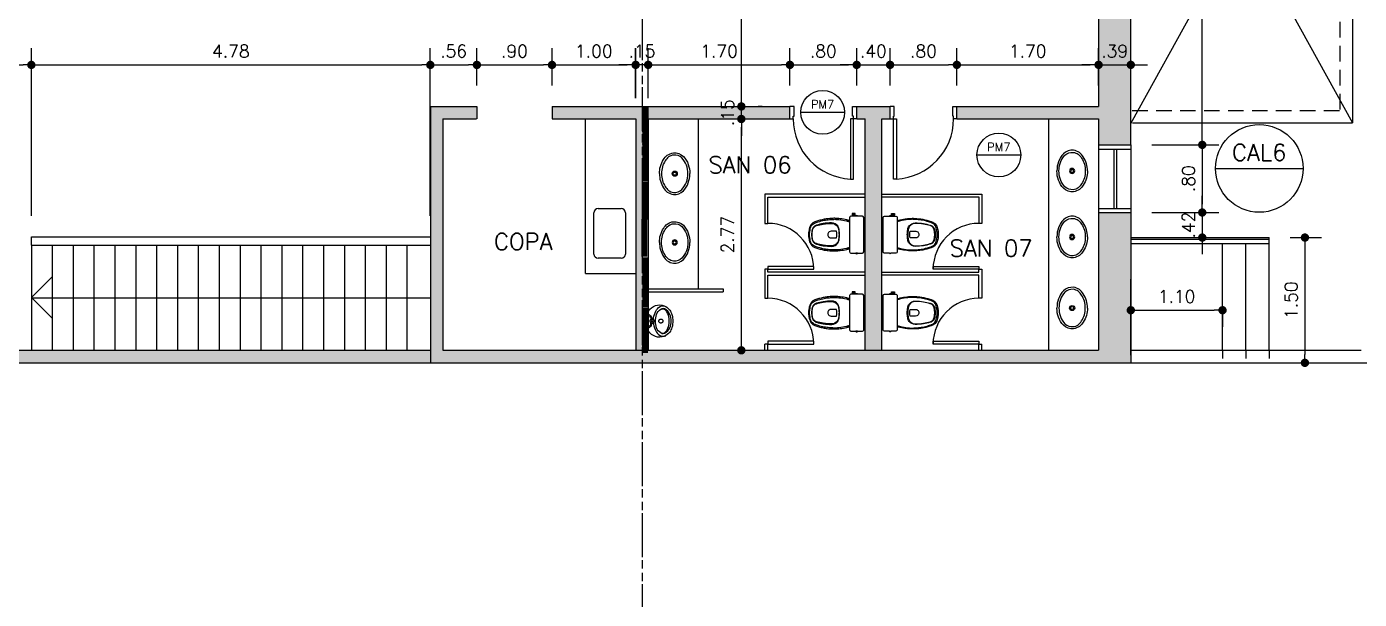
# Model space of a CAD drawing. Extents: x -14 to 107, y -33 to 53.
# Drawn here: x 6.92 to 22.89, y -2.83 to 4.03 of the extents above; entities that cross this region are included whole.
import ezdxf
from ezdxf.enums import TextEntityAlignment as Align

# ---------------------------------------------------------------- set-up
doc = ezdxf.new("R2010")
doc.units = 0
doc.header["$LTSCALE"] = 1.5
doc.header["$MEASUREMENT"] = 0
for name, pattern in [('DASHDOT', [1, 0.5, -0.25, 0, -0.25]), ('HIDDEN', [0.375, 0.25, -0.125]), ('HIDDEN2', [0.1875, 0.125, -0.0625])]:
    doc.linetypes.add(name, pattern=pattern)
doc.layers.get('0').update_dxf_attribs({"linetype": 'CONTINUOUS'})
for name, color, linetype in [('A-PAREDE', 3, 'CONTINUOUS'), ('A-PECAS', 7, 'CONTINUOUS'), ('COTAS', 7, 'CONTINUOUS'), ('EIXOS', 32, 'DASHDOT'), ('ESC1-50', 1, 'CONTINUOUS'), ('N-LNHVISTA', 7, 'CONTINUOUS'), ('N-NOTACOES', 6, 'CONTINUOUS'), ('N-PROJEÇÃO', 1, 'HIDDEN'), ('N-TEXTO', 7, 'CONTINUOUS'), ('SOLID', 251, 'CONTINUOUS'), ('T-FOLHA', 7, 'CONTINUOUS')]:
    doc.layers.add(name, color=color, linetype=linetype)
doc.styles.add('COTA', font='romans.shx')
doc.styles.add('REGUA-080', font='simplex', dxfattribs={"height": 0.15})
doc.styles.add('ROMANS', font='romans')
doc.dimstyles.new('DG060-1', dxfattribs={"dimscale": 0.1, "dimtxt": 1.5, "dimasz": 1, "dimexe": 2, "dimexo": 2.5, "dimgap": 0.9, "dimtad": 1, "dimzin": 4, "dimdsep": 46, "dimtxsty": 'COTA', "dimblk": 'DOT', "dimblk1": 'DOT', "dimblk2": 'DOT', "dimsah": 1, "dimcen": 0.09, "dimclrd": 1, "dimclre": 1, "dimclrt": 2, "dimadec": 0, "dimazin": 0, "dimtfac": 1, "dimtdec": 4, "dimtix": 1, "dimtmove": 2, "dimatfit": 3, "dimldrblk": 'DOT', "dimfxl": 1, "dimtvp": 2, "dimtolj": 1, "dimtzin": 0, "dimarcsym": 0})

# ---------------------------------------------------------------- blocks, each defined once
blk = doc.blocks.new('DOT')
at = {"color": 0, "linetype": 'ByBlock'}
blk.add_line((-0.5, 0), (-1, 0), dxfattribs=at)
at = {"color": 0, "linetype": 'ByBlock', "const_width": 0.5}
blk.add_lwpolyline([(-0.25, 0, 1), (0.25, 0, 1)], format="xyb", close=True, dxfattribs=at)
blk = doc.blocks.new('*D94')
at = {"color": 1, "linetype": 'ByBlock'}
for p, q in [((20.428, 9.893), (21.209, 9.893)), ((21.009, 2.71), (21.009, 9.793)), ((20.571, 2.61), (21.209, 2.61))]:
    blk.add_line(p, q, dxfattribs=at)
at = {"color": 1, "linetype": 'ByBlock', "xscale": 0.1, "yscale": 0.1, "zscale": 0.1}
for p, rotation in [((21.009, 9.893), 90), ((21.009, 2.61), 270)]:
    blk.add_blockref('DOT', p, dxfattribs=dict(at, rotation=rotation))
at = {"color": 2, "linetype": 'ByBlock', "insert": (20.844, 6.252), "char_height": 0.15, "attachment_point": 5, "rotation": 90, "style": 'COTA'}
blk.add_mtext('\\A1;7.28', dxfattribs=at)
blk = doc.blocks.new('N-1411')
at = {"layer": 'N-NOTACOES', "color": 1}
blk.add_line((-0.00525, 0), (0.00525, 0), dxfattribs=at)
blk.add_circle((0, 0), 0.00525, dxfattribs=at)
at = {"layer": 'N-NOTACOES', "color": 2, "style": 'ROMANS'}
for tag, p in [('ESQUADRIA', (0, 0.00192)), ('NUMERO', (0.00026, -0.00256))]:
    blk.add_attdef(tag, text='', height=0.002, dxfattribs=at).set_placement(p, align=Align.MIDDLE)
blk = doc.blocks.new('CP-818-S')
at = {"layer": 'A-PECAS'}
for points in [[(0, -0.185), (0.205, -0.185, 0.059373), (0.21, -0.184, 0.333509), (0.222, -0.169), (0.222, -0.15), (0.222, -0.119), (0.222, -0.109), (0.225, -0.109, 0.252251), (0.225, -0.109, 0.160103), (0.228, -0.1, 0.160103), (0.225, -0.091, 0.252251), (0.225, -0.091), (0.222, -0.091), (0.222, -0.032, 0.327853), (0.207, -0.015, 0.087637), (0.204, -0.015), (0, -0.015), (-0.204, -0.015, 0.087637), (-0.207, -0.015, 0.327853), (-0.222, -0.032), (-0.222, -0.091), (-0.225, -0.091, 0.252251), (-0.225, -0.091, 0.160103), (-0.228, -0.1, 0.160103), (-0.225, -0.109, 0.252251), (-0.225, -0.109), (-0.222, -0.109), (-0.222, -0.119), (-0.236, -0.119), (-0.236, -0.117), (-0.252, -0.117), (-0.252, -0.135), (-0.252, -0.153), (-0.236, -0.153), (-0.236, -0.15), (-0.222, -0.15), (-0.222, -0.169, 0.333509), (-0.21, -0.184, 0.059373), (-0.205, -0.185)], [(0, -0.312, -0.041434), (0.06, -0.317, -0.129651), (0.1, -0.333, -0.234583), (0.134, -0.4, -0.044678), (0.126, -0.5, -0.031614), (0.108, -0.58, -0.152477), (0.091, -0.61, -0.148725), (0.057, -0.628, -0.031624), (0.044, -0.63, -0.035113), (0, -0.635, -0.035113), (-0.044, -0.63, -0.031624), (-0.057, -0.628, -0.148725), (-0.091, -0.61, -0.152477), (-0.108, -0.58, -0.031614), (-0.126, -0.5, -0.044678), (-0.135, -0.4, -0.234583), (-0.1, -0.333, -0.129651), (-0.06, -0.317, -0.041434)], [(-0.04, -0.406, 0.164444), (-0.032, -0.43, 0.245936), (0, -0.445, 0.245936), (0.032, -0.43, 0.164444), (0.04, -0.406), (0.04, -0.341, 0.108885), (-0.04, -0.341)]]:
    blk.add_lwpolyline(points, format="xyb", close=True, dxfattribs=at)
blk.add_lwpolyline([(-0.167, -0.185, -0.003882), (-0.177, -0.22, 0.024258), (-0.19, -0.3, 0.02486), (-0.195, -0.35, 0.033324), (-0.194, -0.4, 0.02486), (-0.191, -0.44, 0.012268), (-0.184, -0.49, 0.015806), (-0.172, -0.54, 0.026699), (-0.157, -0.59, 0.021919), (-0.15, -0.61, 0.174675), (-0.1, -0.658, 0.045452), (-0.07, -0.668, 0.022856), (-0.057, -0.671, 0.041289), (-0.03, -0.675, 0.052091), (-0.023, -0.676, 0.04333), (0, -0.676, 0.04333), (0.023, -0.676, 0.052091), (0.03, -0.675, 0.041289), (0.057, -0.671, 0.022856), (0.07, -0.668, 0.045452), (0.1, -0.658, 0.174675), (0.149, -0.61, 0.021919), (0.157, -0.59, 0.026699), (0.172, -0.54, 0.015806), (0.184, -0.49, 0.012268), (0.191, -0.44, 0.02486), (0.194, -0.4, 0.033324), (0.194, -0.35, 0.02486), (0.19, -0.3, 0.024258), (0.177, -0.22, -0.003882), (0.167, -0.185)], format="xyb", dxfattribs=at)
at = {"layer": 'ESC1-50'}
for points in [[(-0.236, -0.119), (-0.236, -0.135), (-0.236, -0.15)], [(-0.225, -0.108), (-0.225, -0.1), (-0.225, -0.092)], [(-0.222, -0.091), (-0.222, -0.109)], [(-0.222, -0.119), (-0.222, -0.15)], [(0.222, -0.091), (0.222, -0.109)], [(0.225, -0.108), (0.225, -0.1), (0.225, -0.092)]]:
    blk.add_lwpolyline(points, dxfattribs=at)
blk.add_lwpolyline([(0.155, -0.188, 0.003849), (0.165, -0.223, -0.027799), (0.18, -0.313, -0.018883), (0.183, -0.351, -0.033646), (0.182, -0.399, -0.016781), (0.18, -0.426, -0.015438), (0.172, -0.488, -0.023716), (0.154, -0.561, -0.013571), (0.146, -0.586, -0.02186), (0.139, -0.605, -0.173345), (0.095, -0.648, -0.045814), (0.067, -0.656, -0.024058), (0.055, -0.659, -0.042614), (0.029, -0.663, -0.066108), (0.023, -0.664, -0.047154), (0, -0.664, -0.047154), (-0.023, -0.664, -0.066108), (-0.029, -0.663, -0.042614), (-0.055, -0.659, -0.024058), (-0.067, -0.656, -0.045814), (-0.095, -0.648, -0.173345), (-0.139, -0.605, -0.02186), (-0.146, -0.586, -0.013571), (-0.154, -0.561, -0.023716), (-0.172, -0.488, -0.015438), (-0.18, -0.426, -0.016781), (-0.182, -0.399, -0.033646), (-0.183, -0.351, -0.018883), (-0.18, -0.313, -0.027799), (-0.165, -0.223, 0.003849), (-0.155, -0.188)], format="xyb", dxfattribs=at)
blk.add_lwpolyline([(0, -0.306, 0.041331), (-0.061, -0.311, 0.129345), (-0.104, -0.328, 0.234638), (-0.14, -0.4, 0.044666), (-0.132, -0.501, 0.031515), (-0.114, -0.581, 0.151063), (-0.095, -0.614, 0.148094), (-0.059, -0.634, 0.031073), (-0.045, -0.636, 0.035055), (0, -0.641, 0.035055), (0.045, -0.636, 0.031073), (0.059, -0.634, 0.148094), (0.095, -0.614, 0.151063), (0.114, -0.581, 0.031515), (0.132, -0.501, 0.044666), (0.14, -0.4, 0.234638), (0.104, -0.328, 0.129345), (0.061, -0.311, 0.041331)], format="xyb", close=True, dxfattribs=at)
blk = doc.blocks.new('TERREOB$0$L-37-S')
at = {"layer": 'A-PECAS'}
for points in [[(0, -0.1, 0.145827), (-0.168, -0.149, 0.090827), (-0.22, -0.194, 0.12568), (-0.248, -0.267, 0.221372), (-0.206, -0.388, 0.186059), (0, -0.465, 0.186059)], [(0, -0.1, -0.145827), (0.168, -0.149, -0.090827), (0.22, -0.194, -0.12568), (0.248, -0.267, -0.221372), (0.206, -0.388, -0.186059), (0, -0.465, -0.186059)]]:
    blk.add_lwpolyline(points, format="xyb", dxfattribs=at)
blk.add_circle((0, -0.283), 0.0305, dxfattribs=at)
at = {"layer": 'ESC1-50'}
blk.add_lwpolyline([(0, -0.125, 0.14623), (-0.155, -0.17, 0.09047), (-0.2, -0.209, 0.123903), (-0.224, -0.27, 0.21906), (-0.189, -0.37, 0.185248), (0, -0.441, 0.185248), (0.188, -0.37, 0.21906), (0.223, -0.27, 0.123903), (0.2, -0.209, 0.09047), (0.155, -0.17, 0.14623)], format="xyb", close=True, dxfattribs=at)
blk.add_circle((0, -0.283), 0.018, dxfattribs=at)
blk = doc.blocks.new('M-711-S')
at = {"layer": 'A-PECAS'}
for points in [[(0, -0.294), (-0.002, -0.294, -0.008051), (-0.034, -0.293, -0.08407), (-0.078, -0.285, -0.022672), (-0.106, -0.272, -0.027927), (-0.132, -0.258, -0.144523), (-0.183, -0.193, -0.34805), (-0.12, -0.003, -0.162816), (-0.112, 0), (0, 0), (0.112, 0, -0.162816), (0.12, -0.003, -0.34805), (0.183, -0.193, -0.144523), (0.132, -0.258, -0.027927), (0.106, -0.272, -0.022672), (0.078, -0.285, -0.08407), (0.034, -0.293, -0.008051), (0.002, -0.294)], [(0, -0.247), (-0.008, -0.247, -0.102017), (-0.09, -0.231, -0.100634), (-0.137, -0.2, -0.31043), (-0.144, -0.159, -0.029837), (-0.142, -0.153, -0.193887), (-0.08, -0.101, -0.096635), (0, -0.086, -0.096635), (0.08, -0.101, -0.193887), (0.142, -0.153, -0.029837), (0.144, -0.159, -0.31043), (0.137, -0.2, -0.100634), (0.09, -0.231, -0.102017), (0.008, -0.247)]]:
    blk.add_lwpolyline(points, format="xyb", close=True, dxfattribs=at)
blk.add_circle((0, -0.046), 0.024, dxfattribs=at)
at = {"layer": 'A-PECAS', "linetype": 'DASHDOT'}
blk.add_circle((0, -0.152), 0.024, dxfattribs=at)
at = {"layer": 'ESC1-50'}
for points in [[(-0.053, 0, 0.473116), (-0.056, -0.005), (-0.051, -0.025, 0.362542), (-0.043, -0.032), (-0.029, -0.033, -0.564769), (-0.023, -0.039)], [(0.053, 0, -0.473116), (0.056, -0.005), (0.051, -0.025, -0.362542), (0.043, -0.032), (0.029, -0.033, 0.564769), (0.023, -0.039)], [(-0.016, -0.064, 0.100603), (-0.1, -0.082, 0.114611), (-0.161, -0.123, 0.309836), (-0.175, -0.21, 0.309836)], [(-0.081, -0.002), (-0.057, -0.034, 0.1805), (-0.045, -0.041), (-0.032, -0.043, -0.35029), (-0.026, -0.049, 0.252034), (-0.019, -0.063)], [(0.016, -0.064, -0.100603), (0.1, -0.082, -0.114611), (0.161, -0.123, -0.309836), (0.175, -0.21, -0.309836)], [(0.081, -0.002), (0.057, -0.034, -0.1805), (0.045, -0.041), (0.032, -0.043, 0.35029), (0.026, -0.049, -0.252034), (0.019, -0.063)], [(-0.146, -0.161), (-0.147, -0.165, 0.189039), (-0.145, -0.197, 0.189014), (-0.08, -0.26, 0.116802), (0, -0.275, 0.116802), (0.08, -0.26, 0.189014), (0.145, -0.197, 0.189039), (0.147, -0.165), (0.146, -0.161)]]:
    blk.add_lwpolyline(points, format="xyb", dxfattribs=at)
blk.add_circle((0, -0.046), 0.0075, dxfattribs=at)
blk = doc.blocks.new('*D235')
at = {"color": 1, "linetype": 'ByBlock'}
for p, q in [((14.371, 3.17), (14.371, 3.768)), ((16.069, 3.32), (16.069, 3.768)), ((14.471, 3.568), (15.969, 3.568))]:
    blk.add_line(p, q, dxfattribs=at)
at = {"color": 1, "linetype": 'ByBlock', "xscale": 0.1, "yscale": 0.1, "zscale": 0.1, "rotation": 180}
blk.add_blockref('DOT', (14.371, 3.568), dxfattribs=at)
at = {"color": 1, "linetype": 'ByBlock', "xscale": 0.1, "yscale": 0.1, "zscale": 0.1}
blk.add_blockref('DOT', (16.069, 3.568), dxfattribs=at)
at = {"color": 2, "linetype": 'ByBlock', "insert": (15.22, 3.733), "char_height": 0.15, "attachment_point": 5, "style": 'COTA'}
blk.add_mtext('\\A1;1.70', dxfattribs=at)
blk = doc.blocks.new('*D236')
at = {"color": 1, "linetype": 'ByBlock'}
for p, q in [((16.069, 3.32), (16.069, 3.768)), ((16.869, 3.32), (16.869, 3.768)), ((16.169, 3.568), (16.769, 3.568))]:
    blk.add_line(p, q, dxfattribs=at)
at = {"color": 1, "linetype": 'ByBlock', "xscale": 0.1, "yscale": 0.1, "zscale": 0.1, "rotation": 180}
blk.add_blockref('DOT', (16.069, 3.568), dxfattribs=at)
at = {"color": 1, "linetype": 'ByBlock', "xscale": 0.1, "yscale": 0.1, "zscale": 0.1}
blk.add_blockref('DOT', (16.869, 3.568), dxfattribs=at)
at = {"color": 2, "linetype": 'ByBlock', "insert": (16.469, 3.733), "char_height": 0.15, "attachment_point": 5, "style": 'COTA'}
blk.add_mtext('\\A1;.80', dxfattribs=at)
blk = doc.blocks.new('*D237')
at = {"color": 1, "linetype": 'ByBlock'}
for p, q in [((16.869, 3.32), (16.869, 3.768)), ((17.269, 3.32), (17.269, 3.768)), ((16.769, 3.568), (16.669, 3.568)), ((16.869, 3.568), (17.269, 3.568)), ((17.369, 3.568), (17.469, 3.568))]:
    blk.add_line(p, q, dxfattribs=at)
at = {"color": 1, "linetype": 'ByBlock', "xscale": 0.1, "yscale": 0.1, "zscale": 0.1}
blk.add_blockref('DOT', (16.869, 3.568), dxfattribs=at)
at = {"color": 1, "linetype": 'ByBlock', "xscale": 0.1, "yscale": 0.1, "zscale": 0.1, "rotation": 180}
blk.add_blockref('DOT', (17.269, 3.568), dxfattribs=at)
at = {"color": 2, "linetype": 'ByBlock', "insert": (17.069, 3.733), "char_height": 0.15, "attachment_point": 5, "style": 'COTA'}
blk.add_mtext('\\A1;.40', dxfattribs=at)
blk = doc.blocks.new('*D238')
at = {"color": 1, "linetype": 'ByBlock'}
for p, q in [((17.269, 3.32), (17.269, 3.768)), ((18.069, 3.32), (18.069, 3.768)), ((17.369, 3.568), (17.969, 3.568))]:
    blk.add_line(p, q, dxfattribs=at)
at = {"color": 1, "linetype": 'ByBlock', "xscale": 0.1, "yscale": 0.1, "zscale": 0.1, "rotation": 180}
blk.add_blockref('DOT', (17.269, 3.568), dxfattribs=at)
at = {"color": 1, "linetype": 'ByBlock', "xscale": 0.1, "yscale": 0.1, "zscale": 0.1}
blk.add_blockref('DOT', (18.069, 3.568), dxfattribs=at)
at = {"color": 2, "linetype": 'ByBlock', "insert": (17.669, 3.733), "char_height": 0.15, "attachment_point": 5, "style": 'COTA'}
blk.add_mtext('\\A1;.80', dxfattribs=at)
blk = doc.blocks.new('*D239')
at = {"color": 1, "linetype": 'ByBlock'}
for p, q in [((18.069, 3.32), (18.069, 3.768)), ((19.767, 3.32), (19.767, 3.768)), ((18.169, 3.568), (19.667, 3.568))]:
    blk.add_line(p, q, dxfattribs=at)
at = {"color": 1, "linetype": 'ByBlock', "xscale": 0.1, "yscale": 0.1, "zscale": 0.1, "rotation": 180}
blk.add_blockref('DOT', (18.069, 3.568), dxfattribs=at)
at = {"color": 1, "linetype": 'ByBlock', "xscale": 0.1, "yscale": 0.1, "zscale": 0.1}
blk.add_blockref('DOT', (19.767, 3.568), dxfattribs=at)
at = {"color": 2, "linetype": 'ByBlock', "insert": (18.918, 3.733), "char_height": 0.15, "attachment_point": 5, "style": 'COTA'}
blk.add_mtext('\\A1;1.70', dxfattribs=at)
blk = doc.blocks.new('*D240')
at = {"color": 1, "linetype": 'ByBlock'}
for p, q in [((19.767, 3.32), (19.767, 3.768)), ((20.153, 3.241), (20.153, 3.768)), ((19.667, 3.568), (19.567, 3.568)), ((19.767, 3.568), (20.153, 3.568)), ((20.253, 3.568), (20.353, 3.568))]:
    blk.add_line(p, q, dxfattribs=at)
at = {"color": 1, "linetype": 'ByBlock', "xscale": 0.1, "yscale": 0.1, "zscale": 0.1}
blk.add_blockref('DOT', (19.767, 3.568), dxfattribs=at)
at = {"color": 1, "linetype": 'ByBlock', "xscale": 0.1, "yscale": 0.1, "zscale": 0.1, "rotation": 180}
blk.add_blockref('DOT', (20.153, 3.568), dxfattribs=at)
at = {"color": 2, "linetype": 'ByBlock', "insert": (19.96, 3.733), "char_height": 0.15, "attachment_point": 5, "style": 'COTA'}
blk.add_mtext('\\A1;.39', dxfattribs=at)
blk = doc.blocks.new('*D241')
at = {"color": 1, "linetype": 'ByBlock'}
for p, q in [((14.621, 2.92), (15.687, 2.92)), ((15.487, 0.25), (15.487, 2.82)), ((14.621, 0.15), (15.687, 0.15))]:
    blk.add_line(p, q, dxfattribs=at)
at = {"color": 1, "linetype": 'ByBlock', "xscale": 0.1, "yscale": 0.1, "zscale": 0.1}
for p, rotation in [((15.487, 2.92), 90), ((15.487, 0.15), 270)]:
    blk.add_blockref('DOT', p, dxfattribs=dict(at, rotation=rotation))
at = {"color": 2, "linetype": 'ByBlock', "insert": (15.322, 1.535), "char_height": 0.15, "attachment_point": 5, "rotation": 90, "style": 'COTA'}
blk.add_mtext('\\A1;2.77', dxfattribs=at)
blk = doc.blocks.new('*D242')
at = {"color": 1, "linetype": 'ByBlock'}
for p, q in [((15.487, 3.17), (15.487, 3.27)), ((15.487, 2.92), (15.487, 3.07)), ((15.737, 3.07), (15.687, 3.07)), ((14.621, 2.92), (15.687, 2.92)), ((15.487, 2.82), (15.487, 2.72))]:
    blk.add_line(p, q, dxfattribs=at)
at = {"color": 1, "linetype": 'ByBlock', "xscale": 0.1, "yscale": 0.1, "zscale": 0.1}
for p, rotation in [((15.487, 3.07), 270), ((15.487, 2.92), 90)]:
    blk.add_blockref('DOT', p, dxfattribs=dict(at, rotation=rotation))
at = {"color": 2, "linetype": 'ByBlock', "insert": (15.322, 2.995), "char_height": 0.15, "attachment_point": 5, "rotation": 90, "style": 'COTA'}
blk.add_mtext('\\A1;.15', dxfattribs=at)
blk = doc.blocks.new('*D243')
at = {"color": 1, "linetype": 'ByBlock'}
for p, q in [((15.684, 9.568), (15.287, 9.568)), ((15.487, 3.17), (15.487, 9.468)), ((15.737, 3.07), (15.687, 3.07))]:
    blk.add_line(p, q, dxfattribs=at)
at = {"color": 1, "linetype": 'ByBlock', "xscale": 0.1, "yscale": 0.1, "zscale": 0.1}
for p, rotation in [((15.487, 9.568), 90), ((15.487, 3.07), 270)]:
    blk.add_blockref('DOT', p, dxfattribs=dict(at, rotation=rotation))
at = {"color": 2, "linetype": 'ByBlock', "insert": (15.322, 6.319), "char_height": 0.15, "attachment_point": 5, "rotation": 90, "style": 'COTA'}
blk.add_mtext('\\A1;6.50', dxfattribs=at)
blk = doc.blocks.new('*D245')
at = {"color": 1, "linetype": 'ByBlock'}
for p, q in [((14.221, 3.17), (14.221, 3.768)), ((14.371, 3.17), (14.371, 3.768)), ((14.121, 3.568), (14.021, 3.568)), ((14.371, 3.568), (14.221, 3.568)), ((14.471, 3.568), (14.571, 3.568))]:
    blk.add_line(p, q, dxfattribs=at)
at = {"color": 1, "linetype": 'ByBlock', "xscale": 0.1, "yscale": 0.1, "zscale": 0.1}
blk.add_blockref('DOT', (14.221, 3.568), dxfattribs=at)
at = {"color": 1, "linetype": 'ByBlock', "xscale": 0.1, "yscale": 0.1, "zscale": 0.1, "rotation": 180}
blk.add_blockref('DOT', (14.371, 3.568), dxfattribs=at)
at = {"color": 2, "linetype": 'ByBlock', "insert": (14.296, 3.733), "char_height": 0.15, "attachment_point": 5, "style": 'COTA'}
blk.add_mtext('\\A1;.15', dxfattribs=at)
blk = doc.blocks.new('*D253')
at = {"color": 1, "linetype": 'ByBlock'}
for p, q in [((8.508, -42.701), (8.508, -42.254)), ((9.51, -42.851), (9.51, -42.254)), ((8.608, -42.454), (9.41, -42.454))]:
    blk.add_line(p, q, dxfattribs=at)
at = {"color": 1, "linetype": 'ByBlock', "xscale": 0.1, "yscale": 0.1, "zscale": 0.1, "rotation": 180}
blk.add_blockref('DOT', (8.508, -42.454), dxfattribs=at)
at = {"color": 1, "linetype": 'ByBlock', "xscale": 0.1, "yscale": 0.1, "zscale": 0.1}
blk.add_blockref('DOT', (9.51, -42.454), dxfattribs=at)
at = {"color": 2, "linetype": 'ByBlock', "insert": (9.009, -42.289), "char_height": 0.15, "attachment_point": 5, "style": 'COTA'}
blk.add_mtext('\\A1;1.00', dxfattribs=at)
blk = doc.blocks.new('*D254')
at = {"color": 1, "linetype": 'ByBlock'}
for p, q in [((7.608, -42.701), (7.608, -42.254)), ((8.508, -42.701), (8.508, -42.254)), ((7.708, -42.454), (8.408, -42.454))]:
    blk.add_line(p, q, dxfattribs=at)
at = {"color": 1, "linetype": 'ByBlock', "xscale": 0.1, "yscale": 0.1, "zscale": 0.1, "rotation": 180}
blk.add_blockref('DOT', (7.608, -42.454), dxfattribs=at)
at = {"color": 1, "linetype": 'ByBlock', "xscale": 0.1, "yscale": 0.1, "zscale": 0.1}
blk.add_blockref('DOT', (8.508, -42.454), dxfattribs=at)
at = {"color": 2, "linetype": 'ByBlock', "insert": (8.058, -42.289), "char_height": 0.15, "attachment_point": 5, "style": 'COTA'}
blk.add_mtext('\\A1;.90', dxfattribs=at)
blk = doc.blocks.new('*D255')
at = {"color": 1, "linetype": 'ByBlock'}
for p, q in [((7.05, -42.701), (7.05, -42.254)), ((7.608, -42.701), (7.608, -42.254)), ((7.15, -42.454), (7.508, -42.454))]:
    blk.add_line(p, q, dxfattribs=at)
at = {"color": 1, "linetype": 'ByBlock', "xscale": 0.1, "yscale": 0.1, "zscale": 0.1, "rotation": 180}
blk.add_blockref('DOT', (7.05, -42.454), dxfattribs=at)
at = {"color": 1, "linetype": 'ByBlock', "xscale": 0.1, "yscale": 0.1, "zscale": 0.1}
blk.add_blockref('DOT', (7.608, -42.454), dxfattribs=at)
at = {"color": 2, "linetype": 'ByBlock', "insert": (7.329, -42.289), "char_height": 0.15, "attachment_point": 5, "style": 'COTA'}
blk.add_mtext('\\A1;.56', dxfattribs=at)
blk = doc.blocks.new('*D256')
at = {"color": 1, "linetype": 'ByBlock'}
for p, q in [((2.27, -44.261), (2.27, -42.254)), ((7.05, -44.261), (7.05, -42.254)), ((2.37, -42.454), (6.95, -42.454))]:
    blk.add_line(p, q, dxfattribs=at)
at = {"color": 1, "linetype": 'ByBlock', "xscale": 0.1, "yscale": 0.1, "zscale": 0.1, "rotation": 180}
blk.add_blockref('DOT', (2.27, -42.454), dxfattribs=at)
at = {"color": 1, "linetype": 'ByBlock', "xscale": 0.1, "yscale": 0.1, "zscale": 0.1}
blk.add_blockref('DOT', (7.05, -42.454), dxfattribs=at)
at = {"color": 2, "linetype": 'ByBlock', "insert": (4.66, -42.289), "char_height": 0.15, "attachment_point": 5, "style": 'COTA'}
blk.add_mtext('\\A1;4.78', dxfattribs=at)
blk = doc.blocks.new('*D257')
at = {"color": 1, "linetype": 'ByBlock'}
for p, q in [((-4.24, -42.204), (-4.24, -42.254)), ((2.27, -44.261), (2.27, -42.254)), ((-4.14, -42.454), (2.17, -42.454))]:
    blk.add_line(p, q, dxfattribs=at)
at = {"color": 1, "linetype": 'ByBlock', "xscale": 0.1, "yscale": 0.1, "zscale": 0.1, "rotation": 180}
blk.add_blockref('DOT', (-4.24, -42.454), dxfattribs=at)
at = {"color": 1, "linetype": 'ByBlock', "xscale": 0.1, "yscale": 0.1, "zscale": 0.1}
blk.add_blockref('DOT', (2.27, -42.454), dxfattribs=at)
at = {"color": 2, "linetype": 'ByBlock', "insert": (-0.985, -42.289), "char_height": 0.15, "attachment_point": 5, "style": 'COTA'}
blk.add_mtext('\\A1;6.51', dxfattribs=at)
blk = doc.blocks.new('*D315')
at = {"color": 1, "linetype": 'ByBlock'}
for p, q in [((20.153, 0.659), (20.153, 0.43)), ((21.252, 0.659), (21.252, 0.43)), ((20.253, 0.63), (21.152, 0.63))]:
    blk.add_line(p, q, dxfattribs=at)
at = {"color": 1, "linetype": 'ByBlock', "xscale": 0.1, "yscale": 0.1, "zscale": 0.1, "rotation": 180}
blk.add_blockref('DOT', (20.153, 0.63), dxfattribs=at)
at = {"color": 1, "linetype": 'ByBlock', "xscale": 0.1, "yscale": 0.1, "zscale": 0.1}
blk.add_blockref('DOT', (21.252, 0.63), dxfattribs=at)
at = {"color": 2, "linetype": 'ByBlock', "insert": (20.702, 0.795), "char_height": 0.15, "attachment_point": 5, "style": 'COTA'}
blk.add_mtext('\\A1;1.10', dxfattribs=at)
blk = doc.blocks.new('*D316')
at = {"color": 1, "linetype": 'ByBlock'}
for p, q in [((22.062, 1.5), (22.439, 1.5)), ((22.239, 1.4), (22.239, 0.1)), ((22.062, 0), (22.439, 0))]:
    blk.add_line(p, q, dxfattribs=at)
at = {"color": 1, "linetype": 'ByBlock', "xscale": 0.1, "yscale": 0.1, "zscale": 0.1}
for p, rotation in [((22.239, 1.5), 90), ((22.239, 0), 270)]:
    blk.add_blockref('DOT', p, dxfattribs=dict(at, rotation=rotation))
at = {"color": 2, "linetype": 'ByBlock', "insert": (22.074, 0.75), "char_height": 0.15, "attachment_point": 5, "rotation": 90, "style": 'COTA'}
blk.add_mtext('\\A1;1.50', dxfattribs=at)
blk = doc.blocks.new('*D317')
at = {"color": 1, "linetype": 'ByBlock'}
for p, q in [((20.403, 2.61), (21.209, 2.61)), ((21.009, 2.51), (21.009, 1.9)), ((20.403, 1.8), (21.209, 1.8))]:
    blk.add_line(p, q, dxfattribs=at)
at = {"color": 1, "linetype": 'ByBlock', "xscale": 0.1, "yscale": 0.1, "zscale": 0.1}
for p, rotation in [((21.009, 2.61), 90), ((21.009, 1.8), 270)]:
    blk.add_blockref('DOT', p, dxfattribs=dict(at, rotation=rotation))
at = {"color": 2, "linetype": 'ByBlock', "insert": (20.844, 2.205), "char_height": 0.15, "attachment_point": 5, "rotation": 90, "style": 'COTA'}
blk.add_mtext('\\A1;.80', dxfattribs=at)
blk = doc.blocks.new('*D318')
at = {"color": 1, "linetype": 'ByBlock'}
for p, q in [((21.009, 1.9), (21.009, 2)), ((21.009, 1.8), (21.009, 1.5)), ((20.403, 1.5), (21.209, 1.5)), ((21.009, 1.4), (21.009, 1.3))]:
    blk.add_line(p, q, dxfattribs=at)
at = {"color": 1, "linetype": 'ByBlock', "xscale": 0.1, "yscale": 0.1, "zscale": 0.1}
for p, rotation in [((21.009, 1.8), 270), ((21.009, 1.5), 90)]:
    blk.add_blockref('DOT', p, dxfattribs=dict(at, rotation=rotation))
at = {"color": 2, "linetype": 'ByBlock', "insert": (20.844, 1.65), "char_height": 0.15, "attachment_point": 5, "rotation": 90, "style": 'COTA'}
blk.add_mtext('\\A1;.42', dxfattribs=at)

msp = doc.modelspace()

# ---------------------------------------------------------------- hatches: boundary and pattern name
at = {"layer": 'SOLID'}
h = msp.add_hatch(color=256, dxfattribs=at)
h.paths.add_polyline_path([(20.1526, 9.0751), (19.7675, 9.0751), (19.7675, 3.07), (18.0692, 3.07), (18.0692, 2.92), (19.7675, 2.92), (19.7675, 2.61), (20.1526, 2.61)])
h.paths.add_polyline_path([(19.7726, 3.845), (20.1476, 3.845), (20.1476, 3.62), (19.7726, 3.62)], flags=24)
for points in [[(11.911, 2.92), (12.3185, 2.92), (12.3185, 3.07), (11.761, 3.07), (11.761, 0.15), (11.761, 0), (14.3, 0), (14.3, 0.15), (14.221, 0.15), (11.911, 0.15)], [(14.3, 3.07), (13.2185, 3.07), (13.2185, 2.92), (14.221, 2.92), (14.221, 0.15), (14.3, 0.15)], [(14.371, 3.07), (14.3, 3.07), (14.3, 2.92), (14.371, 2.92)], [(14.371, 2.92), (14.3, 2.92), (14.3, 2.77), (14.371, 2.77)], [(14.371, 2.77), (14.3, 2.77), (14.3, 2.62), (14.371, 2.62)], [(14.371, 2.62), (14.3, 2.62), (14.3, 2.47), (14.371, 2.47)], [(14.371, 2.47), (14.3, 2.47), (14.3, 2.32), (14.371, 2.32)], [(14.371, 2.32), (14.3, 2.32), (14.3, 2.17), (14.371, 2.17)], [(14.3641, 2.1661), (14.2931, 2.1661), (14.2931, 2.0161), (14.3641, 2.0161)], [(14.3641, 2.0161), (14.2931, 2.0161), (14.2931, 1.8661), (14.3641, 1.8661)], [(14.3641, 1.8661), (14.2931, 1.8661), (14.2931, 1.7161), (14.3641, 1.7161)], [(14.3586, 1.7209), (14.2876, 1.7209), (14.2876, 1.5709), (14.3586, 1.5709)], [(14.3586, 1.5709), (14.2876, 1.5709), (14.2876, 1.4209), (14.3586, 1.4209)], [(14.3586, 1.4209), (14.2876, 1.4209), (14.2876, 1.2709), (14.3586, 1.2709)], [(14.3697, 1.2651), (14.2987, 1.2651), (14.2987, 1.1151), (14.3697, 1.1151)], [(14.3697, 1.1151), (14.2987, 1.1151), (14.2987, 0.9651), (14.3697, 0.9651)], [(14.3697, 0.9651), (14.2987, 0.9651), (14.2987, 0.8151), (14.3697, 0.8151)], [(14.3697, 0.8151), (14.2987, 0.8151), (14.2987, 0.6651), (14.3697, 0.6651)], [(14.3627, 0.6611), (14.2917, 0.6611), (14.2917, 0.5111), (14.3627, 0.5111)], [(14.3627, 0.5111), (14.2917, 0.5111), (14.2917, 0.3611), (14.3627, 0.3611)], [(14.3627, 0.3611), (14.2917, 0.3611), (14.2917, 0.2111), (14.3627, 0.2111)], [(14.3683, 0.2671), (14.2973, 0.2671), (14.2973, 0.1171), (14.3683, 0.1171)], [(0.471, 0.15), (0.471, 0), (11.761, 0), (11.761, 0.15)]]:
    msp.add_hatch(color=256, dxfattribs=at).paths.add_polyline_path(points)
h = msp.add_hatch(color=256, dxfattribs=at)
h.paths.add_polyline_path([(20.1526, 1.8), (19.7675, 1.8), (19.7675, 0.15), (17.1692, 0.15), (16.9692, 0.15), (14.371, 0.15), (14.3, 0.15), (14.3, 0), (20.1526, 0), (20.1526, 0.0901), (20.1526, 0.0901), (20.1526, 1), (20.1526, 1)])
h.paths.add_polyline_path([(17.1692, 2.92), (17.2692, 2.92), (17.2692, 3.07), (16.8692, 3.07), (16.8692, 2.92), (16.9692, 2.92), (16.9692, 0.15), (17.1692, 0.15)])
h = msp.add_hatch(color=256, dxfattribs=at)
h.paths.add_polyline_path([(16.0692, 3.07), (14.371, 3.07), (14.371, 2.92), (16.0692, 2.92)])
h.paths.add_polyline_path([(15.2091, 2.8039), (15.2091, 3.1861), (15.4341, 3.1861), (15.4341, 2.8039)], flags=9)

# ---------------------------------------------------------------- linework, layer by layer
for p, q in [((16.1192, 3.07), (16.0692, 3.07)), ((16.1192, 2.955), (16.1192, 3.07)), ((16.8192, 3.07), (16.8692, 3.07)), ((16.8192, 2.955), (16.8192, 3.07)), ((17.3192, 3.07), (17.2692, 3.07)), ((17.3192, 2.955), (17.3192, 3.07)), ((18.0192, 3.07), (18.0692, 3.07)), ((18.0192, 2.955), (18.0192, 3.07)), ((16.0692, 2.92), (16.1092, 2.92)), ((16.1092, 2.955), (16.1192, 2.955)), ((16.1092, 2.92), (16.1092, 2.955)), ((16.7942, 2.92), (16.7942, 2.2)), ((16.8692, 2.92), (16.7942, 2.92)), ((16.8292, 2.955), (16.8192, 2.955)), ((16.8292, 2.2), (16.8292, 2.955)), ((17.2692, 2.92), (17.3442, 2.92)), ((17.3092, 2.955), (17.3192, 2.955)), ((17.3092, 2.2), (17.3092, 2.955)), ((17.3442, 2.92), (17.3442, 2.2)), ((18.0292, 2.955), (18.0192, 2.955)), ((18.0292, 2.92), (18.0292, 2.955)), ((18.0692, 2.92), (18.0292, 2.92)), ((16.7942, 2.2), (16.8292, 2.2)), ((17.3442, 2.2), (17.3092, 2.2))]:
    msp.add_line(p, q)
at = {"color": 1}
for centre, start, end in [((16.8292, 2.92), 180, 267.21698), ((17.3092, 2.92), 272.78302, 360)]:
    msp.add_arc(centre, 0.72, start, end, dxfattribs=at)
at = {"layer": 'A-PAREDE'}
for p, q in [((20.1526, 2.61), (20.1526, 9.8931)), ((19.7675, 9.5681), (19.7675, 3.07)), ((11.761, 3.07), (12.3185, 3.07)), ((11.761, 3.07), (11.761, 0.15)), ((12.3185, 3.07), (12.3185, 2.92)), ((13.2185, 3.07), (16.0692, 3.07)), ((13.2185, 3.07), (13.2185, 2.92)), ((16.0692, 2.92), (16.0692, 3.07)), ((16.8692, 2.92), (16.8692, 3.07)), ((16.8692, 3.07), (17.2692, 3.07)), ((17.2692, 2.92), (17.2692, 3.07)), ((18.0692, 2.92), (18.0692, 3.07)), ((18.0692, 3.07), (19.7675, 3.07)), ((11.911, 2.92), (12.3156, 2.92)), ((11.911, 2.92), (11.911, 0.15)), ((13.2185, 2.92), (14.221, 2.92)), ((14.221, 2.92), (14.221, 0.15)), ((14.371, 2.92), (14.371, 0.15)), ((14.371, 2.92), (16.0692, 2.92)), ((14.371, 2.92), (16.0692, 2.92)), ((16.8692, 2.92), (16.9692, 2.92)), ((16.9692, 0.15), (16.9692, 2.92)), ((17.1692, 0.15), (17.1692, 2.92)), ((17.1692, 2.92), (17.2692, 2.92)), ((18.0692, 2.92), (19.7675, 2.92)), ((19.7675, 2.92), (19.7675, 2.61)), ((19.7675, 2.61), (20.1526, 2.61)), ((19.7675, 1.8), (19.7675, 0.15)), ((19.7675, 1.8), (20.1526, 1.8)), ((20.1526, 1.8), (20.1526, 0.15)), ((0.321, 0), (87.0425, 0)), ((0.471, 0.15), (11.761, 0.15)), ((11.911, 0.15), (14.221, 0.15)), ((14.371, 0.15), (16.9692, 0.15)), ((17.1692, 0.15), (19.7675, 0.15)), ((20.1526, 0.15), (22.9123, 0.15)), ((20.1526, 0.15), (20.171, 0.15))]:
    msp.add_line(p, q, dxfattribs=at)
at = {"layer": 'A-PAREDE', "color": 2}
for p, q in [((6.981, 1.41), (6.981, 1.51)), ((6.981, 1.51), (11.761, 1.51)), ((6.981, 1.41), (11.761, 1.41))]:
    msp.add_line(p, q, dxfattribs=at)
at = {"layer": 'A-PECAS'}
for p, q in [((15.769, 2.02), (15.769, 1.67)), ((16.969, 2.02), (15.769, 2.02)), ((15.804, 1.67), (15.804, 1.985)), ((15.804, 1.985), (16.969, 1.985)), ((17.1695, 2.02), (18.3695, 2.02)), ((18.3345, 1.985), (17.1695, 1.985)), ((18.3345, 1.67), (18.3345, 1.985)), ((18.3695, 2.02), (18.3695, 1.67)), ((15.7695, 1.67), (15.8045, 1.67)), ((18.369, 1.67), (18.334, 1.67)), ((15.8042, 1.12), (15.7692, 1.12)), ((15.7692, 1.12), (15.7692, 0.7729)), ((15.8042, 1.085), (15.8042, 1.12)), ((18.3342, 1.085), (18.3342, 1.12)), ((18.3342, 1.12), (18.3692, 1.12)), ((18.3692, 1.12), (18.3692, 0.7729)), ((16.9692, 1.085), (15.8042, 1.085)), ((15.8042, 1.05), (16.9692, 1.05)), ((15.8042, 0.7729), (15.8042, 1.05)), ((17.1692, 1.085), (18.3342, 1.085)), ((18.3342, 1.05), (17.1692, 1.05)), ((18.3342, 0.7729), (18.3342, 1.05)), ((14.371, 0.885), (15.271, 0.885)), ((14.371, 0.85), (15.271, 0.85)), ((15.271, 0.885), (15.271, 0.85)), ((15.7695, 0.7729), (15.8045, 0.7729)), ((18.369, 0.7729), (18.334, 0.7729)), ((15.8045, 0.2229), (15.7695, 0.2229)), ((15.7695, 0.15), (15.7695, 0.2229)), ((15.8045, 0.15), (15.8045, 0.2229)), ((18.334, 0.15), (18.334, 0.2229)), ((18.334, 0.2229), (18.369, 0.2229)), ((18.369, 0.15), (18.369, 0.2229))]:
    msp.add_line(p, q, dxfattribs=at)
for points in [[(15.8042, 1.12), (16.3542, 1.12), (16.3542, 1.155), (15.8042, 1.155)], [(18.3342, 1.12), (17.7842, 1.12), (17.7842, 1.155), (18.3342, 1.155)], [(15.8045, 0.2229), (16.3545, 0.2229), (16.3545, 0.2579), (15.8045, 0.2579)], [(18.334, 0.2229), (17.784, 0.2229), (17.784, 0.2579), (18.334, 0.2579)]]:
    msp.add_lwpolyline(points, close=True, dxfattribs=at)
for centre, start, end in [((15.8042, 1.12), 0, 90), ((18.3342, 1.12), 90, 180), ((15.8045, 0.2229), 0, 90), ((18.334, 0.2229), 90, 180)]:
    msp.add_arc(centre, 0.55, start, end, dxfattribs=at)
at = {"layer": 'EIXOS', "ltscale": 0.5}
for p in [(14.3, 48.1976), (14.3, 21.15)]:
    msp.add_line(p, (14.3, -4.8398), dxfattribs=at)
at = {"layer": 'N-LNHVISTA', "color": 7}
for p, q in [((22.8088, 7.683), (22.8088, 2.8734)), ((20.1728, 2.8731), (22.8088, 2.8734)), ((6.981, 1.41), (6.981, 0.15)), ((7.231, 1.41), (7.231, 0.15)), ((7.481, 1.41), (7.481, 0.15)), ((7.731, 1.41), (7.731, 0.15)), ((7.981, 1.41), (7.981, 0.15)), ((8.231, 1.41), (8.231, 0.15)), ((8.481, 1.41), (8.481, 0.15)), ((8.731, 1.41), (8.731, 0.15)), ((8.981, 1.41), (8.981, 0.15)), ((9.231, 1.41), (9.231, 0.15)), ((9.481, 1.41), (9.481, 0.15)), ((9.731, 1.41), (9.731, 0.15)), ((9.981, 1.41), (9.981, 0.15)), ((10.231, 1.41), (10.231, 0.15)), ((10.481, 1.41), (10.481, 0.15)), ((10.731, 1.41), (10.731, 0.15)), ((10.981, 1.41), (10.981, 0.15)), ((11.231, 1.41), (11.231, 0.15)), ((11.481, 1.41), (11.481, 0.15)), ((10.481, 1.05), (10.481, 0.15)), ((11.231, 1.05), (11.231, 0.15))]:
    msp.add_line(p, q, dxfattribs=at)
at = {"layer": 'N-LNHVISTA', "color": 1}
for p, q in [((20.154, 2.8642), (21.484, 5.2782)), ((21.484, 5.2782), (22.8088, 2.8721)), ((19.9503, 2.56), (19.9503, 1.85)), ((19.9803, 2.56), (19.9803, 1.85))]:
    msp.add_line(p, q, dxfattribs=at)
at = {"layer": 'N-LNHVISTA'}
for p, q in [((13.621, 1.068), (13.621, 2.92)), ((14.971, 2.92), (14.971, 0.885)), ((19.1675, 2.92), (19.1675, 0.15)), ((19.7675, 2.61), (19.7675, 1.8)), ((19.7675, 2.56), (20.1526, 2.56)), ((20.1526, 2.61), (20.1526, 1.8)), ((13.721, 1.3027), (13.721, 1.7976)), ((13.771, 1.8476), (14.0489, 1.8476)), ((14.0989, 1.7976), (14.0989, 1.3027)), ((19.7675, 1.85), (20.1526, 1.85)), ((20.1526, 1.5), (21.8123, 1.5)), ((20.1526, 1.4808), (21.8123, 1.4808)), ((21.8123, 0.15), (21.8123, 1.5)), ((20.1526, 1.4308), (21.8123, 1.4308)), ((21.2523, 0.15), (21.2523, 1.4308)), ((21.5323, 0.15), (21.5323, 1.4308)), ((14.0489, 1.2527), (13.771, 1.2527)), ((13.621, 1.068), (14.221, 1.068))]:
    msp.add_line(p, q, dxfattribs=at)
at = {"layer": 'N-LNHVISTA', "linetype": 'HIDDEN2', "ltscale": 0.35}
for p, q in [((21.2523, 0.15), (21.2523, 0)), ((21.5323, 0.15), (21.5323, 0)), ((21.8123, 0.15), (21.8123, 0))]:
    msp.add_line(p, q, dxfattribs=at)
at = {"layer": 'N-LNHVISTA'}
for centre, start, end in [((13.771, 1.7976), 90, 180), ((14.0489, 1.7976), 0, 90), ((13.771, 1.3027), 180, 270), ((14.0489, 1.3027), 270, 0)]:
    msp.add_arc(centre, 0.05, start, end, dxfattribs=at)
at = {"layer": 'N-NOTACOES', "color": 1}
for p, q in [((6.9831, 0.7821), (7.2331, 1.0321)), ((6.981, 0.78), (11.761, 0.78)), ((6.9831, 0.7821), (7.2331, 0.5321))]:
    msp.add_line(p, q, dxfattribs=at)
at = {"layer": 'N-PROJEÇÃO', "ltscale": 0.5}
for p in [(22.6588, 7.533), (20.1676, 3.0231)]:
    msp.add_line(p, (22.6588, 3.0234), dxfattribs=at)
at = {"layer": 'SOLID'}
for p, q in [((14.371, 2.92), (14.371, 3.07)), ((14.371, 2.92), (14.3, 2.92)), ((14.371, 2.77), (14.371, 2.92)), ((14.371, 2.77), (14.3, 2.77)), ((14.371, 2.62), (14.371, 2.77)), ((14.371, 2.62), (14.3, 2.62)), ((14.371, 0.85), (14.371, 0.885)), ((11.761, 0.15), (11.761, 0)), ((14.221, 0.15), (14.371, 0.15)), ((14.371, 0.15), (14.3, 0.15)), ((16.9692, 0.15), (17.1692, 0.15)), ((20.1526, 0.15), (20.1526, 0))]:
    msp.add_line(p, q, dxfattribs=at)
at = {"layer": 'T-FOLHA'}
msp.add_line((20.1526, 0.0901), (20.1526, 1), dxfattribs=at)

# ---------------------------------------------------------------- block references
at = {"layer": 'A-PAREDE', "rotation": 90}
msp.add_blockref('M-711-S', (14.371, 0.5), dxfattribs=at)
at = {"layer": 'A-PECAS'}
for name, p, rotation in [('TERREOB$0$L-37-S', (14.4054, 2.2652), 90.00000000000529), ('CP-818-S', (16.969, 1.535), 270), ('CP-818-S', (16.9692, 0.6), 270), ('TERREOB$0$L-37-S', (19.733, 0.6563), 270.0000000000053)]:
    msp.add_blockref(name, p, dxfattribs=dict(at, rotation=rotation))
at = {"layer": 'A-PECAS', "xscale": -1}
for name, p, rotation in [('TERREOB$0$L-37-S', (19.733, 2.2973), 269.9999999999947), ('CP-818-S', (17.1695, 1.535), 90), ('TERREOB$0$L-37-S', (19.733, 1.5068), 269.9999999999947), ('TERREOB$0$L-37-S', (14.4054, 1.442), 89.99999999999471), ('CP-818-S', (17.1692, 0.6), 90)]:
    msp.add_blockref(name, p, dxfattribs=dict(at, rotation=rotation))
at = {"layer": 'N-LNHVISTA'}
for p, xscale, yscale, zscale, values in [((16.4604, 3.0004), 50, 50, 50, {'ESQUADRIA': 'PM7'}), ((18.572, 2.4887), 50, 50, 50, {'ESQUADRIA': 'PM7'}), ((21.6921, 2.3279), 100, 100, 100, {'ESQUADRIA': 'CAL6'})]:
    msp.add_blockref('N-1411', p, dxfattribs=dict(at, xscale=xscale, yscale=yscale, zscale=zscale)).add_auto_attribs(values)

# ---------------------------------------------------------------- texts
at = {"layer": 'N-TEXTO', "color": 3, "style": 'REGUA-080'}
for s, p in [('SAN 06', (15.0935, 2.2709)), ('COPA', (12.5232, 1.3522)), ('SAN 07', (17.9821, 1.2727))]:
    msp.add_text(s, height=0.2, dxfattribs=at).set_placement(p)

# ---------------------------------------------------------------- dimensions: what is measured, and where the dimension line sits
at = {"layer": 'A-PAREDE'}
for base, p1, p2, picture, middle in [((6.981, 3.5675), (0.471, 3.5675), (6.981, 1.51), '*D257', (3.726, 3.7325)), ((11.761, 3.5675), (6.981, 1.51), (11.761, 1.51), '*D256', (9.371, 3.7325)), ((12.3185, 3.5675), (11.761, 3.07), (12.3185, 3.07), '*D255', (12.0397, 3.7325)), ((13.2185, 3.5675), (12.3185, 3.07), (13.2185, 3.07), '*D254', (12.7685, 3.7325)), ((14.221, 3.5675), (13.2185, 3.07), (14.221, 2.92), '*D253', (13.7197, 3.7325))]:
    dim = msp.add_linear_dim(base=base, p1=p1, p2=p2, dimstyle='DG060-1', dxfattribs=at)
    dim.commit()
    dim.dimension.update_dxf_attribs({"geometry": picture, "text_midpoint": middle, "insert": (4.7105, 46.0214)})
at = {"layer": 'COTAS'}
for base, p1, p2, picture, middle in [((21.009, 9.8931), (20.321, 2.61), (20.178, 9.8931), '*D94', (20.844, 6.2516)), ((15.4866, 9.5681), (15.4866, 3.07), (15.9339, 9.5681), '*D243', (15.3216, 6.3191)), ((15.4866, 2.92), (14.371, 0.15), (14.371, 2.92), '*D241', (15.3216, 1.535))]:
    dim = msp.add_linear_dim(base=base, p1=p1, p2=p2, angle=90, dimstyle='DG060-1', dxfattribs=at)
    dim.commit()
    dim.dimension.update_dxf_attribs({"geometry": picture, "text_midpoint": middle})
at = {"layer": 'COTAS', "linetype": 'ByBlock'}
dim = msp.add_linear_dim(base=(14.221, 3.5675), p1=(14.371, 2.92), p2=(14.221, 2.92), dimstyle='DG060-1', dxfattribs=at)
dim.commit()
dim.dimension.update_dxf_attribs({"geometry": '*D245', "text_midpoint": (14.296, 3.7325)})
at = {"layer": 'COTAS'}
for base, p1, p2, picture, middle in [((16.0692, 3.5675), (14.371, 2.92), (16.0692, 3.07), '*D235', (15.2201, 3.7325)), ((16.8692, 3.5675), (16.0692, 3.07), (16.8692, 3.07), '*D236', (16.4692, 3.7325)), ((18.0692, 3.5675), (17.2692, 3.07), (18.0692, 3.07), '*D238', (17.6692, 3.7325)), ((19.7675, 3.5675), (18.0692, 3.07), (19.7675, 3.07), '*D239', (18.9184, 3.7325)), ((20.1526, 3.5675), (19.7675, 3.07), (20.1526, 2.9906), '*D240', (19.9601, 3.7325))]:
    dim = msp.add_linear_dim(base=base, p1=p1, p2=p2, dimstyle='DG060-1', dxfattribs=at)
    dim.commit()
    dim.dimension.update_dxf_attribs({"geometry": picture, "text_midpoint": middle})
dim = msp.add_linear_dim(base=(17.2692, 3.5675), p1=(16.8692, 3.07), p2=(17.2692, 3.07), text='.40', dimstyle='DG060-1', dxfattribs=at)
dim.commit()
dim.dimension.update_dxf_attribs({"geometry": '*D237', "text_midpoint": (17.0692, 3.7325)})
dim = msp.add_linear_dim(base=(15.4866, 3.07), p1=(14.371, 2.92), p2=(15.4866, 3.07), angle=90, text='.15', dimstyle='DG060-1', dxfattribs=at)
dim.commit()
dim.dimension.update_dxf_attribs({"geometry": '*D242', "text_midpoint": (15.3216, 2.995)})
dim = msp.add_linear_dim(base=(22.2388, 0), p1=(21.8123, 1.5), p2=(21.8123, 0), angle=90, dimstyle='DG060-1', override={"dimse1": 0}, dxfattribs=at)
dim.commit()
dim.dimension.update_dxf_attribs({"geometry": '*D316', "text_midpoint": (22.0738, 0.75)})
dim = msp.add_linear_dim(base=(21.2523, 0.63), p1=(20.1526, 0.9091), p2=(21.2523, 0.9091), dimstyle='DG060-1', override={"dimse1": 0}, dxfattribs=at)
dim.commit()
dim.dimension.update_dxf_attribs({"geometry": '*D315', "text_midpoint": (20.7025, 0.795)})
at = {"layer": 'SOLID'}
dim = msp.add_linear_dim(base=(21.009, 1.8), p1=(20.1526, 2.61), p2=(20.1526, 1.8), angle=90, text='.80', dimstyle='DG060-1', dxfattribs=at)
dim.commit()
dim.dimension.update_dxf_attribs({"geometry": '*D317', "text_midpoint": (20.844, 2.205)})
dim = msp.add_linear_dim(base=(21.009, 1.5), p1=(20.1526, 1.8), p2=(20.1526, 1.5), angle=90, text='.42', dimstyle='DG060-1', override={"dimse1": 1}, dxfattribs=at)
dim.commit()
dim.dimension.update_dxf_attribs({"geometry": '*D318', "text_midpoint": (20.844, 1.65)})

doc.saveas('drawing.dxf')
